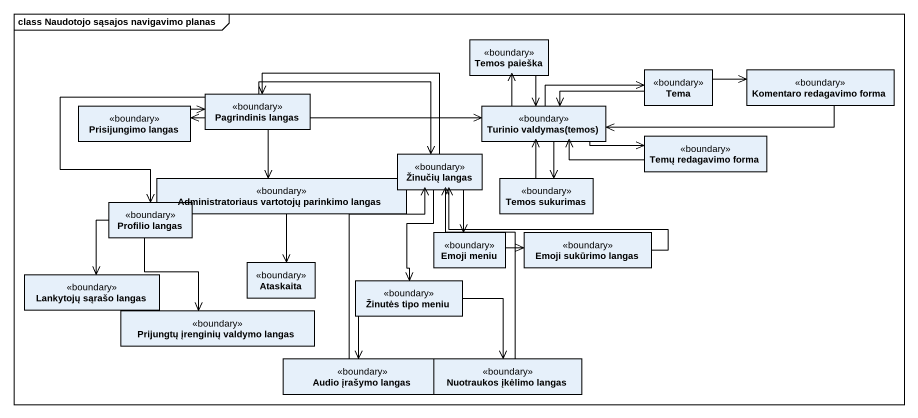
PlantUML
@startuml
mainframe class Naudotojo sąsajos navigavimo planas
hide circle
hide empty members
class "Temos paieška" as Temos_paieška <<boundary>>
class Tema <<boundary>>
class "Komentaro redagavimo forma" as Komentaro_redagavimo_forma <<boundary>>
class "Prisijungimo langas" as Prisijungimo_langas <<boundary>>
class "Pagrindinis langas" as Pagrindinis_langas <<boundary>>
class "Turinio valdymas(temos)" as Turinio_valdymas_temos <<boundary>>
class "Žinučių langas" as Žinučių_langas <<boundary>>
class "Temų redagavimo forma" as Temų_redagavimo_forma <<boundary>>
class "Administratoriaus vartotojų parinkimo langas" as Administratoriaus_vartotojų <<boundary>>
class "Temos sukurimas" as Temos_sukurimas <<boundary>>
class "Profilio langas" as Profilio_langas <<boundary>>
class "Emoji meniu" as Emoji_meniu <<boundary>>
class "Emoji sukūrimo langas" as Emoji_sukūrimo_langas <<boundary>>
class "Lankytojų sąrašo langas" as Lankytojų_sąrašo_langas <<boundary>>
class Ataskaita <<boundary>>
class "Prijungtų įrenginių valdymo langas" as Prijungtų_įrenginių_valdymo <<boundary>>
class "Žinutės tipo meniu" as Žinutės_tipo_meniu <<boundary>>
class "Audio įrašymo langas" as Audio_įrašymo_langas <<boundary>>
class "Nuotraukos įkėlimo langas" as Nuotraukos_įkėlimo_langas <<boundary>>
Temos_paieška --> Turinio_valdymas_temos
Tema -right-> Komentaro_redagavimo_forma
Tema -left-> Turinio_valdymas_temos
Komentaro_redagavimo_forma -left-> Turinio_valdymas_temos
Prisijungimo_langas -right-> Pagrindinis_langas
Pagrindinis_langas -left-> Prisijungimo_langas
Pagrindinis_langas -right-> Turinio_valdymas_temos
Pagrindinis_langas -right-> Žinučių_langas
Pagrindinis_langas --> Administratoriaus_vartotojų
Pagrindinis_langas --> Profilio_langas
Turinio_valdymas_temos -up-> Temos_paieška
Turinio_valdymas_temos -right-> Tema
Turinio_valdymas_temos -right-> Temų_redagavimo_forma
Turinio_valdymas_temos --> Temos_sukurimas
Žinučių_langas -left-> Pagrindinis_langas
Žinučių_langas --> Emoji_meniu
Žinučių_langas --> Žinutės_tipo_meniu
Temų_redagavimo_forma -left-> Turinio_valdymas_temos
Administratoriaus_vartotojų --> Ataskaita
Temos_sukurimas -up-> Turinio_valdymas_temos
Profilio_langas --> Lankytojų_sąrašo_langas
Profilio_langas --> Prijungtų_įrenginių_valdymo
Emoji_meniu -right-> Emoji_sukūrimo_langas
Emoji_sukūrimo_langas -left-> Žinučių_langas
Žinutės_tipo_meniu --> Audio_įrašymo_langas
Žinutės_tipo_meniu --> Nuotraukos_įkėlimo_langas
Audio_įrašymo_langas -up-> Žinučių_langas
Nuotraukos_įkėlimo_langas -up-> Žinučių_langas
@enduml
